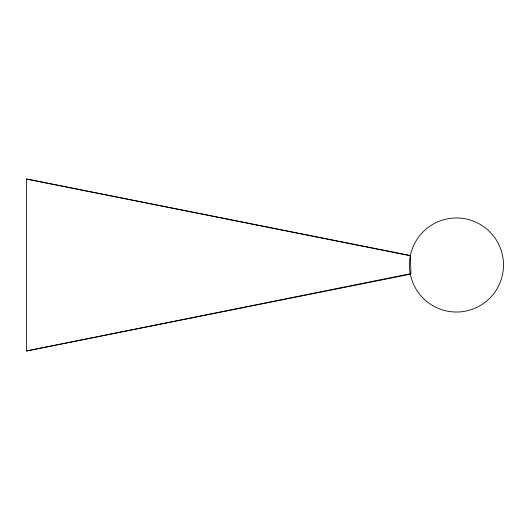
<?xml version="1.0" encoding="UTF-8"?>
<svg xmlns="http://www.w3.org/2000/svg" width="530" height="530" viewBox="0 0 530 530"><rect width="100%" height="100%" fill="white"/><g stroke="black" fill="none" stroke-linecap="round" stroke-linejoin="round"><path stroke-width="0.79" d="M26.5 350.992L410.942 273.606L410.346 255.493L26.5 179.007L26.5 350.992L410.339 274.222M26.5 179.007L410.339 255.778M432.944 305.737A47.038 47.038 0 0 0 503.5 265A47.038 47.038 0 0 0 432.944 224.263A47.038 47.038 0 0 0 432.944 305.737"/></g></svg>
